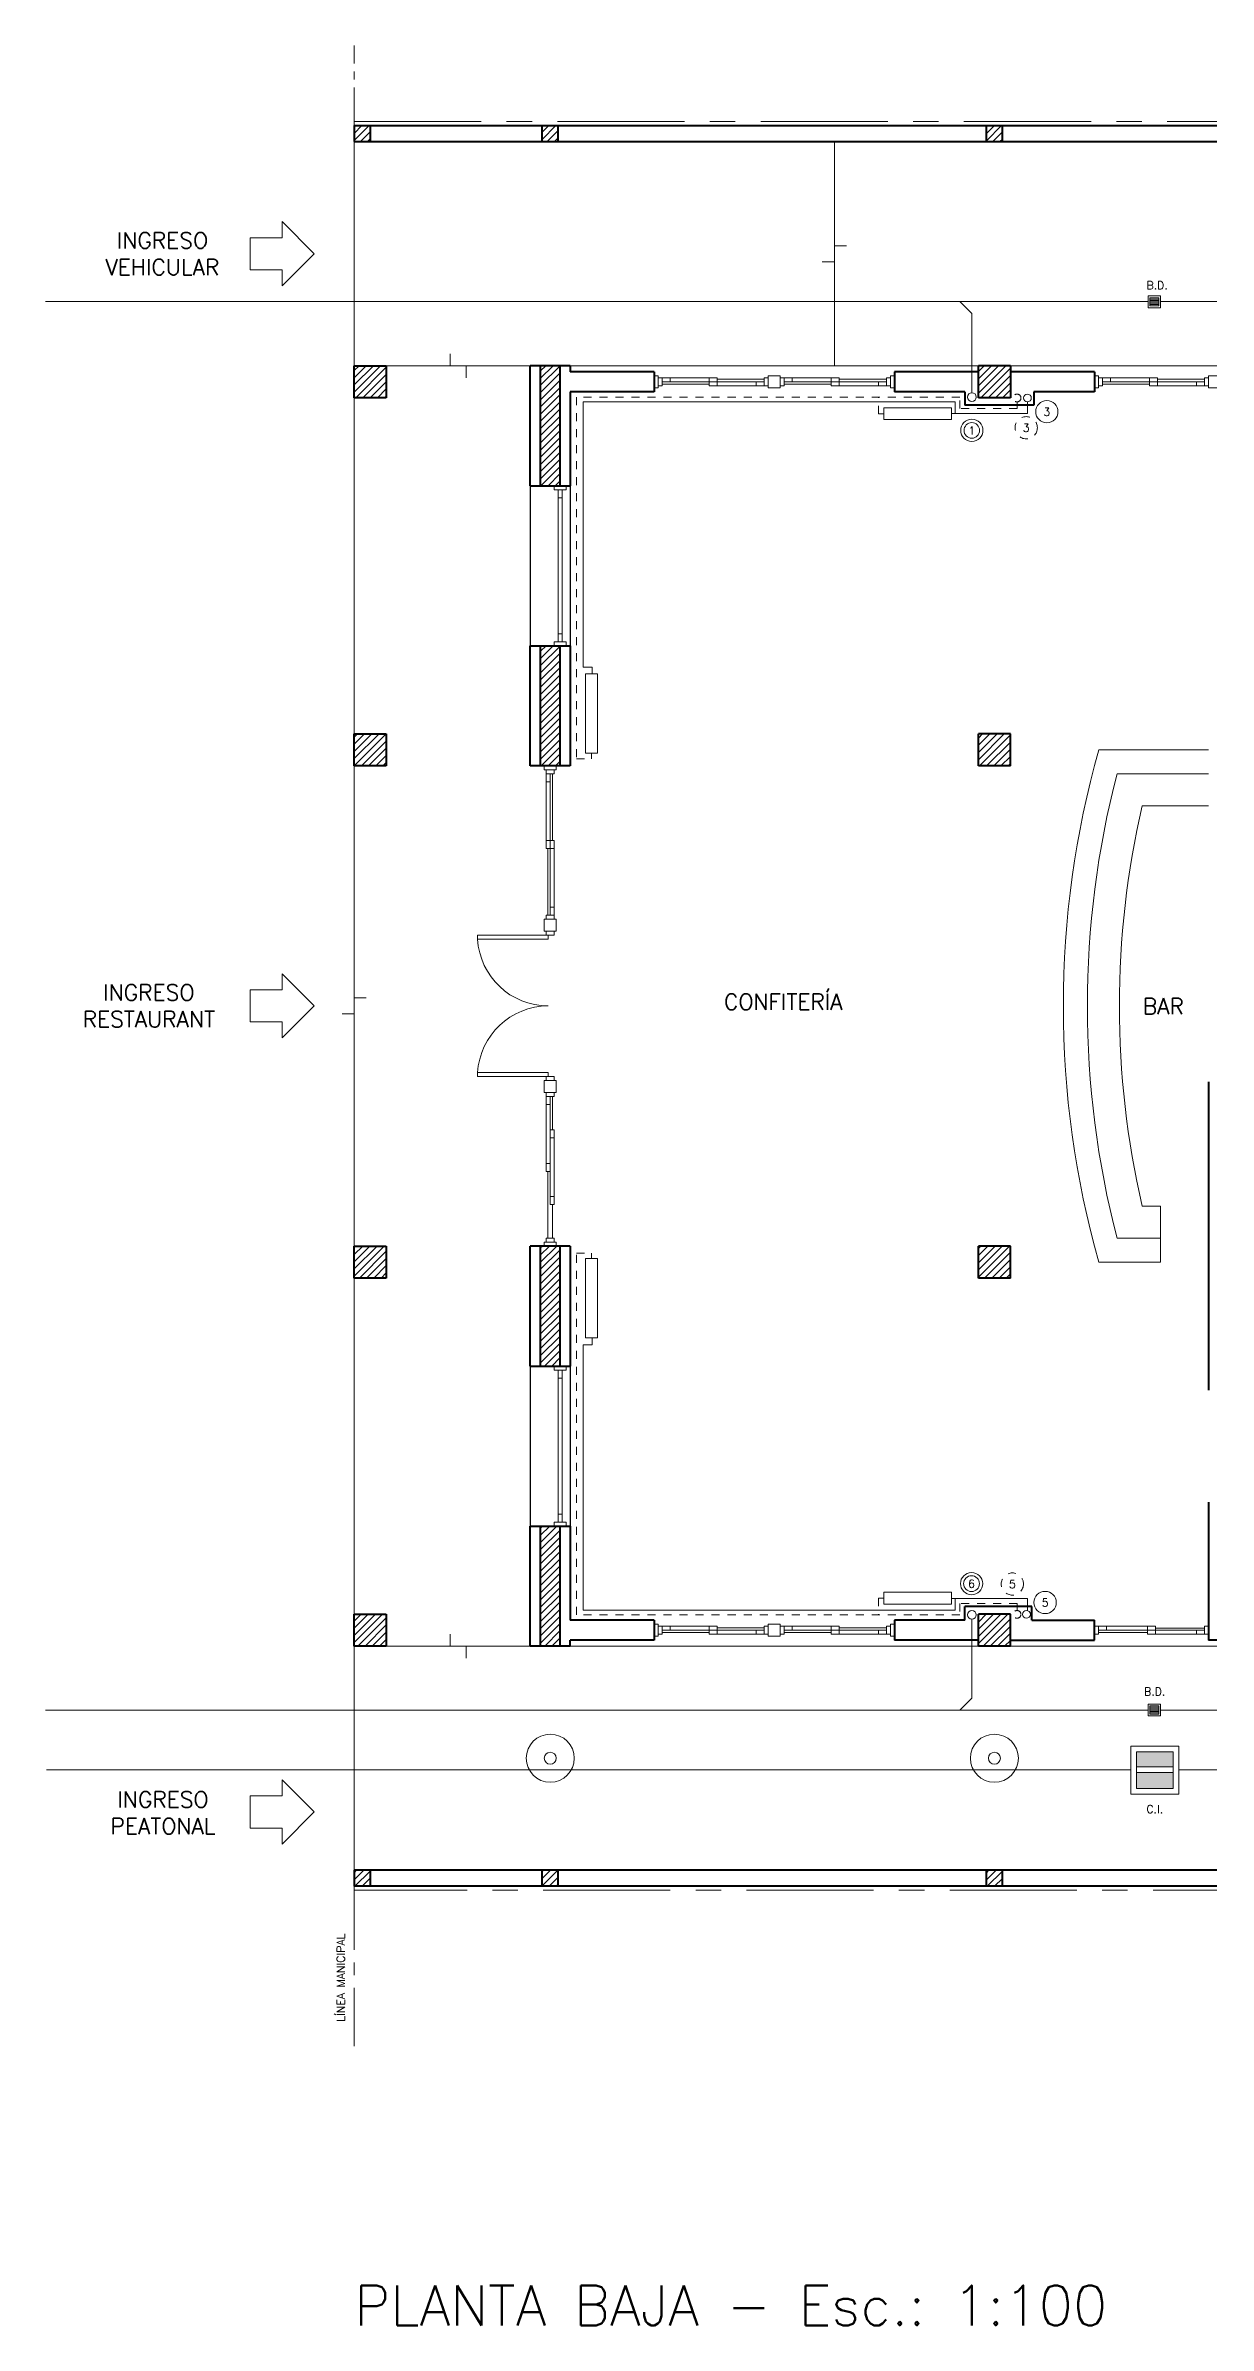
# Model space of a CAD drawing. Extents: x 1009 to 1343, y -172900 to 201.
# Drawn here: x 1017.99 to 1032.52, y -0.74 to 27.75 of the extents above; entities that cross this region are included whole.
import ezdxf

# ---------------------------------------------------------------- set-up
doc = ezdxf.new("R2010")
doc.units = 0
doc.header["$LTSCALE"] = 0.5
for name, pattern in [('ACAD_ISO03W100', [30, 12, -18]), ('CENTER', [50.8, 31.75, -6.35, 6.35, -6.35]), ('DASHED', [19.05, 12.7, -6.35])]:
    doc.linetypes.add(name, pattern=pattern)
for name, color, linetype, lineweight in [('Agua caliente', 230, 'CONTINUOUS', 18), ('Agua fria', 5, 'ACAD_ISO03W100', 18), ('Carpintería', 55, 'CONTINUOUS', 20), ('Desague primario', 10, 'CONTINUOUS', 18), ('Detalles 01', 8, 'CONTINUOUS', 9), ('Equipamiento fijo', 31, 'CONTINUOUS', 13), ('Muros corte', 7, 'CONTINUOUS', 40), ('Muros vista', 253, 'CONTINUOUS', 25), ('Pisos', 252, 'CONTINUOUS', 18), ('Pluviales', 41, 'CONTINUOUS', 18), ('Punta 01', 6, 'CONTINUOUS', 9), ('Punta 02', 11, 'CONTINUOUS', 20), ('Punta 05', 52, 'CONTINUOUS', 50), ('Tratamiento pisos', 251, 'CONTINUOUS', 9)]:
    doc.layers.add(name, color=color, linetype=linetype, lineweight=lineweight)
doc.styles.add('Texto 1 mm', font='simplex.shx', dxfattribs={"height": 0.1})
doc.styles.add('Texto 2 mm', font='simplex.shx', dxfattribs={"height": 0.2})
doc.styles.add('Texto 5 mm', font='simplex.shx', dxfattribs={"height": 0.5})
pattern_1 = [(45, (0.07745, -105.529446), (-0.0449012806, 0.0449012806), [])]

msp = doc.modelspace()

# ---------------------------------------------------------------- hatches: boundary and pattern name
at = {"layer": 'Desague primario', "lineweight": 20, "ltscale": 0.01}
h = msp.add_hatch(color=256, dxfattribs=at)
h.paths.add_polyline_path([(1032.081, 6.244), (1032.081, 6.432), (1031.621, 6.432), (1031.621, 6.244)])
h.paths.add_polyline_path([(1032.081, 5.972), (1032.081, 6.174), (1031.621, 6.174), (1031.621, 5.972)])
at = {"layer": 'Detalles 01'}
h = msp.add_hatch(dxfattribs=at)
h.set_pattern_fill('ANSI31', color=256, scale=0.02, style=0)
h.set_pattern_definition(pattern_1)
h.paths.add_polyline_path([(1022.046, 26.752), (1021.846, 26.752), (1021.846, 26.552), (1022.046, 26.552)])
h = msp.add_hatch(dxfattribs=at)
h.set_pattern_fill('ANSI31', color=256, scale=0.02, style=0)
h.set_pattern_definition(pattern_1)
h.paths.add_polyline_path([(1024.196, 26.552), (1024.396, 26.552), (1024.396, 26.752), (1024.196, 26.752)])
h = msp.add_hatch(dxfattribs=at)
h.set_pattern_fill('ANSI31', color=256, scale=0.02, style=0)
h.set_pattern_definition(pattern_1)
h.paths.add_polyline_path([(1029.946, 26.752), (1029.746, 26.752), (1029.746, 26.552), (1029.946, 26.552)])
h = msp.add_hatch(dxfattribs=at)
h.set_pattern_fill('ANSI31', color=256, scale=0.02, style=0)
h.set_pattern_definition(pattern_1)
h.paths.add_polyline_path([(1022.246, 23.352), (1022.246, 23.752), (1021.846, 23.752), (1021.846, 23.352)])
h = msp.add_hatch(dxfattribs=at)
h.set_pattern_fill('ANSI31', color=256, scale=0.02, style=0)
h.set_pattern_definition(pattern_1)
h.paths.add_polyline_path([(1024.416, 23.752), (1024.176, 23.752), (1024.176, 22.252), (1024.416, 22.252)])
h = msp.add_hatch(dxfattribs=at)
h.set_pattern_fill('ANSI31', color=256, scale=0.02, style=0)
h.set_pattern_definition(pattern_1)
h.paths.add_polyline_path([(1029.646, 23.352), (1030.046, 23.352), (1030.046, 23.752), (1029.646, 23.752)])
h = msp.add_hatch(dxfattribs=at)
h.set_pattern_fill('ANSI31', color=256, scale=0.02, style=0)
h.set_pattern_definition(pattern_1)
h.paths.add_polyline_path([(1024.176, 18.752), (1024.416, 18.752), (1024.416, 20.252), (1024.176, 20.252)])
h = msp.add_hatch(dxfattribs=at)
h.set_pattern_fill('ANSI31', color=256, scale=0.02, style=0)
h.set_pattern_definition(pattern_1)
h.paths.add_polyline_path([(1022.246, 18.752), (1022.246, 19.152), (1021.846, 19.152), (1021.846, 18.752)])
h = msp.add_hatch(dxfattribs=at)
h.set_pattern_fill('ANSI31', color=256, scale=0.02, style=0)
h.set_pattern_definition(pattern_1)
h.paths.add_polyline_path([(1030.046, 19.152), (1029.646, 19.152), (1029.646, 18.752), (1030.046, 18.752)])
h = msp.add_hatch(dxfattribs=at)
h.set_pattern_fill('ANSI31', color=256, scale=0.02, style=0)
h.set_pattern_definition(pattern_1)
h.paths.add_polyline_path([(1022.246, 12.752), (1021.846, 12.752), (1021.846, 12.352), (1022.246, 12.352)])
h = msp.add_hatch(dxfattribs=at)
h.set_pattern_fill('ANSI31', color=256, scale=0.02, style=0)
h.set_pattern_definition(pattern_1)
h.paths.add_polyline_path([(1024.416, 12.752), (1024.176, 12.752), (1024.176, 11.252), (1024.416, 11.252)])
h = msp.add_hatch(dxfattribs=at)
h.set_pattern_fill('ANSI31', color=256, scale=0.02, style=0)
h.set_pattern_definition(pattern_1)
h.paths.add_polyline_path([(1030.046, 12.752), (1029.646, 12.752), (1029.646, 12.352), (1030.046, 12.352)])
h = msp.add_hatch(dxfattribs=at)
h.set_pattern_fill('ANSI31', color=256, scale=0.02, style=0)
h.set_pattern_definition(pattern_1)
h.paths.add_polyline_path([(1024.176, 7.752), (1024.416, 7.752), (1024.416, 9.252), (1024.176, 9.252)])
h = msp.add_hatch(dxfattribs=at)
h.set_pattern_fill('ANSI31', color=256, scale=0.02, style=0)
h.set_pattern_definition(pattern_1)
h.paths.add_polyline_path([(1022.246, 8.152), (1021.846, 8.152), (1021.846, 7.752), (1022.246, 7.752)])
h = msp.add_hatch(dxfattribs=at)
h.set_pattern_fill('ANSI31', color=256, scale=0.02, style=0)
h.set_pattern_definition(pattern_1)
h.paths.add_polyline_path([(1030.046, 8.152), (1029.646, 8.152), (1029.646, 7.752), (1030.046, 7.752)])
h = msp.add_hatch(dxfattribs=at)
h.set_pattern_fill('ANSI31', color=256, scale=0.02, angle=-1e-14, style=0)
h.paths.add_polyline_path([(1021.846, 4.952), (1021.846, 4.752), (1022.046, 4.752), (1022.046, 4.952)])
h.paths.add_polyline_path([(1024.396, 4.752), (1024.396, 4.952), (1024.196, 4.952), (1024.196, 4.752)])
h = msp.add_hatch(dxfattribs=at)
h.set_pattern_fill('ANSI31', color=256, scale=0.02, style=0)
h.set_pattern_definition(pattern_1)
h.paths.add_polyline_path([(1029.946, 4.952), (1029.746, 4.952), (1029.746, 4.752), (1029.946, 4.752)])

# ---------------------------------------------------------------- linework, layer by layer
at = {"layer": 'Agua caliente', "lineweight": 20, "ltscale": 0.01}
for p, q in [((1024.707, 23.3), (1024.707, 19.986)), ((1029.358, 23.3), (1024.707, 23.3)), ((1029.358, 23.155), (1029.311, 23.155)), ((1029.358, 23.155), (1029.358, 23.3)), ((1030.259, 23.155), (1029.358, 23.155)), ((1030.259, 23.3), (1030.259, 23.155)), ((1024.707, 19.986), (1024.82, 19.986)), ((1024.82, 19.986), (1024.82, 19.901)), ((1024.707, 8.204), (1024.707, 11.518)), ((1024.707, 11.518), (1024.82, 11.518)), ((1024.82, 11.518), (1024.82, 11.603)), ((1029.358, 8.349), (1029.311, 8.349)), ((1030.259, 8.349), (1029.358, 8.349)), ((1029.358, 8.349), (1029.358, 8.204)), ((1030.259, 8.204), (1030.259, 8.349)), ((1029.358, 8.204), (1024.707, 8.204))]:
    msp.add_line(p, q, dxfattribs=at)
for centre, radius in [((1030.259, 23.349), 0.0486), ((1030.502, 23.177), 0.139), ((1030.48, 8.298), 0.139), ((1030.247, 8.149), 0.0486)]:
    msp.add_circle(centre, radius, dxfattribs=at)
at = {"layer": 'Agua fria', "lineweight": 20, "ltscale": 0.01}
for p, q in [((1024.625, 23.361), (1024.625, 18.841)), ((1029.413, 23.361), (1024.625, 23.361)), ((1028.397, 23.152), (1028.397, 23.361)), ((1029.413, 23.218), (1029.413, 23.361)), ((1028.464, 23.152), (1028.397, 23.152)), ((1030.13, 23.218), (1029.413, 23.218)), ((1030.13, 23.3), (1030.13, 23.218)), ((1024.625, 18.841), (1024.81, 18.841)), ((1024.81, 18.841), (1024.81, 18.909)), ((1024.625, 8.143), (1024.625, 12.663)), ((1024.625, 12.663), (1024.81, 12.663)), ((1024.81, 12.663), (1024.81, 12.595)), ((1028.464, 8.352), (1028.397, 8.352)), ((1028.397, 8.352), (1028.397, 8.143)), ((1030.13, 8.287), (1029.413, 8.287)), ((1029.413, 8.287), (1029.413, 8.143)), ((1030.13, 8.204), (1030.13, 8.287)), ((1029.413, 8.143), (1024.625, 8.143))]:
    msp.add_line(p, q, dxfattribs=at)
at = {"layer": 'Agua fria', "linetype": 'DASHED', "lineweight": 20, "ltscale": 0.01}
for centre in [(1030.13, 23.349), (1030.129, 8.149)]:
    msp.add_circle(centre, 0.0486, dxfattribs=at)
at = {"layer": 'Agua fria', "lineweight": 20, "ltscale": 0.01}
for centre in [(1030.244, 22.977), (1030.071, 8.529)]:
    msp.add_circle(centre, 0.139, dxfattribs=at)
at = {"layer": 'Carpintería'}
for p, q in [((1025.646, 23.627), (1025.596, 23.627)), ((1025.646, 23.477), (1025.596, 23.477)), ((1025.646, 23.627), (1025.646, 23.477)), ((1025.646, 23.602), (1025.696, 23.602)), ((1025.646, 23.502), (1025.696, 23.502)), ((1025.696, 23.602), (1025.696, 23.502)), ((1026.383, 23.602), (1025.696, 23.602)), ((1026.971, 23.552), (1025.696, 23.552)), ((1025.796, 23.602), (1025.796, 23.552)), ((1026.283, 23.602), (1026.283, 23.502)), ((1026.283, 23.502), (1026.971, 23.502)), ((1026.383, 23.602), (1026.383, 23.502)), ((1026.871, 23.552), (1026.871, 23.502)), ((1027.021, 23.602), (1026.971, 23.602)), ((1026.971, 23.502), (1026.971, 23.602)), ((1027.021, 23.502), (1026.971, 23.502)), ((1027.171, 23.627), (1027.021, 23.627)), ((1027.021, 23.627), (1027.021, 23.477)), ((1027.171, 23.477), (1027.021, 23.477)), ((1027.171, 23.627), (1027.171, 23.477)), ((1027.171, 23.602), (1027.221, 23.602)), ((1027.221, 23.502), (1027.171, 23.502)), ((1027.221, 23.602), (1027.221, 23.502)), ((1027.908, 23.602), (1027.221, 23.602)), ((1028.496, 23.552), (1027.221, 23.552)), ((1027.321, 23.602), (1027.321, 23.552)), ((1027.808, 23.602), (1027.808, 23.502)), ((1027.808, 23.502), (1028.496, 23.502)), ((1027.908, 23.602), (1027.908, 23.502)), ((1028.396, 23.552), (1028.396, 23.502)), ((1028.496, 23.602), (1028.496, 23.502)), ((1028.546, 23.602), (1028.496, 23.602)), ((1028.546, 23.502), (1028.496, 23.502)), ((1028.546, 23.627), (1028.546, 23.477)), ((1028.546, 23.627), (1028.596, 23.627)), ((1028.546, 23.477), (1028.596, 23.477)), ((1031.146, 23.627), (1031.096, 23.627)), ((1031.146, 23.477), (1031.096, 23.477)), ((1031.146, 23.627), (1031.146, 23.477)), ((1031.146, 23.602), (1031.196, 23.602)), ((1031.146, 23.502), (1031.196, 23.502)), ((1031.196, 23.602), (1031.196, 23.502)), ((1031.883, 23.602), (1031.196, 23.602)), ((1032.471, 23.552), (1031.196, 23.552)), ((1031.296, 23.602), (1031.296, 23.552)), ((1031.783, 23.602), (1031.783, 23.502)), ((1031.783, 23.502), (1032.471, 23.502)), ((1031.883, 23.602), (1031.883, 23.502)), ((1032.371, 23.552), (1032.371, 23.502)), ((1032.521, 23.602), (1032.471, 23.602)), ((1032.471, 23.502), (1032.471, 23.602)), ((1032.521, 23.502), (1032.471, 23.502)), ((1032.671, 23.627), (1032.521, 23.627)), ((1032.521, 23.627), (1032.521, 23.477)), ((1032.671, 23.477), (1032.521, 23.477)), ((1024.346, 22.252), (1024.346, 22.202)), ((1024.496, 22.252), (1024.496, 22.202)), ((1024.346, 22.202), (1024.496, 22.202)), ((1024.396, 22.202), (1024.396, 20.302)), ((1024.396, 22.102), (1024.446, 22.102)), ((1024.446, 22.202), (1024.446, 20.302)), ((1024.346, 20.302), (1024.496, 20.302)), ((1024.346, 20.302), (1024.346, 20.252)), ((1024.396, 20.402), (1024.446, 20.402)), ((1024.496, 20.302), (1024.496, 20.252)), ((1024.221, 18.752), (1024.221, 18.702)), ((1024.371, 18.702), (1024.221, 18.702)), ((1024.246, 18.702), (1024.246, 18.652)), ((1024.346, 18.652), (1024.246, 18.652)), ((1024.246, 18.652), (1024.246, 17.719)), ((1024.296, 18.552), (1024.246, 18.552)), ((1024.296, 18.652), (1024.296, 16.885)), ((1024.346, 18.702), (1024.346, 18.652)), ((1024.371, 18.752), (1024.371, 18.702)), ((1024.346, 17.819), (1024.246, 17.819)), ((1024.346, 17.719), (1024.246, 17.719)), ((1024.346, 17.819), (1024.346, 16.885)), ((1024.221, 16.835), (1024.221, 16.685)), ((1024.221, 16.835), (1024.371, 16.835)), ((1024.246, 16.835), (1024.246, 16.885)), ((1024.246, 16.885), (1024.346, 16.885)), ((1024.296, 16.985), (1024.346, 16.985)), ((1024.346, 16.885), (1024.346, 16.835)), ((1024.371, 16.835), (1024.371, 16.685)), ((1023.387, 16.635), (1024.271, 16.635)), ((1023.387, 16.635), (1023.387, 16.585)), ((1023.387, 16.585), (1024.271, 16.585)), ((1024.221, 16.685), (1024.371, 16.685)), ((1024.246, 16.685), (1024.246, 16.635)), ((1024.346, 16.635), (1024.246, 16.635)), ((1024.271, 16.635), (1024.271, 16.585)), ((1024.346, 16.685), (1024.346, 16.635)), ((1023.387, 14.919), (1024.271, 14.919)), ((1023.387, 14.869), (1023.387, 14.919)), ((1023.387, 14.869), (1024.271, 14.869)), ((1024.221, 14.819), (1024.221, 14.669)), ((1024.221, 14.819), (1024.371, 14.819)), ((1024.246, 14.819), (1024.246, 14.869)), ((1024.246, 14.869), (1024.346, 14.869)), ((1024.271, 14.869), (1024.271, 14.919)), ((1024.346, 14.869), (1024.346, 14.819)), ((1024.371, 14.819), (1024.371, 14.669)), ((1024.221, 14.669), (1024.371, 14.669)), ((1024.246, 14.669), (1024.246, 14.619)), ((1024.346, 14.619), (1024.246, 14.619)), ((1024.246, 14.619), (1024.246, 13.685)), ((1024.296, 14.619), (1024.296, 13.269)), ((1024.346, 14.669), (1024.346, 14.619)), ((1024.296, 14.519), (1024.246, 14.519)), ((1024.346, 14.202), (1024.296, 14.202)), ((1024.346, 14.102), (1024.296, 14.102)), ((1024.346, 14.202), (1024.346, 13.269)), ((1024.296, 13.785), (1024.246, 13.785)), ((1024.296, 13.685), (1024.246, 13.685)), ((1024.296, 13.369), (1024.346, 13.369)), ((1024.296, 13.269), (1024.346, 13.269)), ((1024.246, 12.802), (1024.246, 12.852)), ((1024.246, 12.852), (1024.346, 12.852)), ((1024.346, 12.852), (1024.346, 12.802)), ((1024.371, 12.802), (1024.221, 12.802)), ((1024.221, 12.802), (1024.221, 12.752)), ((1024.371, 12.802), (1024.371, 12.752)), ((1024.346, 11.252), (1024.346, 11.202)), ((1024.346, 11.202), (1024.496, 11.202)), ((1024.396, 11.202), (1024.396, 9.302)), ((1024.446, 11.202), (1024.446, 9.302)), ((1024.496, 11.252), (1024.496, 11.202)), ((1024.396, 11.102), (1024.446, 11.102)), ((1024.396, 9.402), (1024.446, 9.402)), ((1024.346, 9.302), (1024.496, 9.302)), ((1024.346, 9.302), (1024.346, 9.252)), ((1024.496, 9.302), (1024.496, 9.252)), ((1025.646, 8.027), (1025.596, 8.027)), ((1025.646, 8.027), (1025.646, 7.877)), ((1025.646, 8.002), (1025.696, 8.002)), ((1025.696, 8.002), (1025.696, 7.902)), ((1026.383, 8.002), (1025.696, 8.002)), ((1025.796, 8.002), (1025.796, 7.952)), ((1026.283, 8.002), (1026.283, 7.902)), ((1026.383, 8.002), (1026.383, 7.902)), ((1027.021, 8.002), (1026.971, 8.002)), ((1026.971, 7.902), (1026.971, 8.002)), ((1027.171, 8.027), (1027.021, 8.027)), ((1027.021, 8.027), (1027.021, 7.877)), ((1027.171, 8.027), (1027.171, 7.877)), ((1027.171, 8.002), (1027.221, 8.002)), ((1027.221, 8.002), (1027.221, 7.902)), ((1027.908, 8.002), (1027.221, 8.002)), ((1027.321, 8.002), (1027.321, 7.952)), ((1027.808, 8.002), (1027.808, 7.902)), ((1027.908, 8.002), (1027.908, 7.902)), ((1028.496, 8.002), (1028.496, 7.902)), ((1028.546, 8.002), (1028.496, 8.002)), ((1028.546, 8.027), (1028.546, 7.877)), ((1028.546, 8.027), (1028.596, 8.027)), ((1031.096, 8.002), (1031.146, 8.002)), ((1031.146, 7.902), (1031.146, 8.002)), ((1031.146, 8.002), (1031.858, 8.002)), ((1031.246, 7.952), (1031.246, 8.002)), ((1031.758, 7.902), (1031.758, 8.002)), ((1031.858, 7.902), (1031.858, 8.002)), ((1032.521, 8.002), (1032.471, 8.002)), ((1032.471, 8.002), (1032.471, 7.902)), ((1025.646, 7.877), (1025.596, 7.877)), ((1025.646, 7.902), (1025.696, 7.902)), ((1026.971, 7.952), (1025.696, 7.952)), ((1026.283, 7.902), (1026.971, 7.902)), ((1026.871, 7.952), (1026.871, 7.902)), ((1027.021, 7.902), (1026.971, 7.902)), ((1027.171, 7.877), (1027.021, 7.877)), ((1027.221, 7.902), (1027.171, 7.902)), ((1028.496, 7.952), (1027.221, 7.952)), ((1027.808, 7.902), (1028.496, 7.902)), ((1028.396, 7.952), (1028.396, 7.902)), ((1028.546, 7.902), (1028.496, 7.902)), ((1028.546, 7.877), (1028.596, 7.877)), ((1031.096, 7.902), (1031.146, 7.902)), ((1031.146, 7.952), (1032.471, 7.952)), ((1031.758, 7.902), (1032.471, 7.902)), ((1032.371, 7.952), (1032.371, 7.902)), ((1032.471, 7.902), (1032.521, 7.902))]:
    msp.add_line(p, q, dxfattribs=at)
at = {"layer": 'Desague primario', "lineweight": 20, "ltscale": 0.01}
for p, q in [((1031.551, 6.208), (1017.999, 6.208)), ((1032.081, 6.244), (1031.621, 6.244)), ((1032.081, 6.174), (1031.621, 6.174)), ((1041.094, 6.208), (1032.151, 6.208))]:
    msp.add_line(p, q, dxfattribs=at)
for points in [[(1031.551, 6.502), (1032.151, 6.502), (1032.151, 5.902), (1031.551, 5.902)], [(1031.621, 6.432), (1032.081, 6.432), (1032.081, 5.972), (1031.621, 5.972)]]:
    msp.add_lwpolyline(points, close=True, dxfattribs=at)
at = {"layer": 'Detalles 01', "linetype": 'CENTER', "ltscale": 0.03}
msp.add_line((1021.846, 26.752), (1021.846, 27.752), dxfattribs=at)
at = {"layer": 'Detalles 01', "linetype": 'CENTER', "ltscale": 0.1}
for p, q in [((1021.846, 26.802), (1063.896, 26.802)), ((1063.896, 4.702), (1021.846, 4.702))]:
    msp.add_line(p, q, dxfattribs=at)
at = {"layer": 'Detalles 01'}
for p, q in [((1027.996, 25.252), (1027.846, 25.252)), ((1027.846, 25.052), (1027.696, 25.052)), ((1023.046, 23.902), (1023.046, 23.752)), ((1023.246, 23.752), (1023.246, 23.602)), ((1025.696, 23.522), (1026.283, 23.522)), ((1026.383, 23.582), (1026.971, 23.582)), ((1027.221, 23.522), (1027.808, 23.522)), ((1027.908, 23.582), (1028.496, 23.582)), ((1031.196, 23.522), (1031.783, 23.522)), ((1031.883, 23.582), (1032.471, 23.582)), ((1024.326, 18.652), (1024.326, 17.819)), ((1024.266, 17.719), (1024.266, 16.885)), ((1021.996, 15.852), (1021.846, 15.852)), ((1021.846, 15.652), (1021.696, 15.652)), ((1024.326, 14.619), (1024.326, 14.202)), ((1024.266, 13.685), (1024.266, 12.852)), ((1024.326, 13.269), (1024.326, 12.852)), ((1026.383, 7.982), (1026.971, 7.982)), ((1027.908, 7.982), (1028.496, 7.982)), ((1032.471, 7.979), (1031.858, 7.979)), ((1023.046, 7.902), (1023.046, 7.752)), ((1023.246, 7.752), (1023.246, 7.602)), ((1025.696, 7.922), (1026.283, 7.922)), ((1027.221, 7.922), (1027.808, 7.922)), ((1031.758, 7.922), (1031.146, 7.922))]:
    msp.add_line(p, q, dxfattribs=at)
at = {"layer": 'Detalles 01', "linetype": 'CENTER', "ltscale": 0.05}
msp.add_line((1021.846, 4.752), (1021.846, 2.752), dxfattribs=at)
at = {"layer": 'Detalles 01'}
for centre, radius in [((1024.296, 6.352), 0.3), ((1029.846, 6.352), 0.3), ((1024.296, 6.352), 0.075), ((1029.846, 6.352), 0.075)]:
    msp.add_circle(centre, radius, dxfattribs=at)
for centre, start, end in [((1024.272, 16.638), 183.4083, 269.9284), ((1024.272, 14.866), 90.0716, 176.5917)]:
    msp.add_arc(centre, 0.886, start, end, dxfattribs=at)
at = {"layer": 'Equipamiento fijo'}
for p, q in [((1031.15, 18.952), (1032.521, 18.952)), ((1031.379, 18.652), (1032.521, 18.652)), ((1031.693, 18.252), (1032.521, 18.252)), ((1031.693, 13.252), (1031.921, 13.252)), ((1031.921, 13.252), (1031.921, 12.552)), ((1031.379, 12.852), (1031.921, 12.852)), ((1031.15, 12.552), (1031.921, 12.552))]:
    msp.add_line(p, q, dxfattribs=at)
for radius, start, end in [(11.815, 164.2861, 195.7139), (11.515, 165.4137, 194.5863), (11.115, 167.0022, 192.9978)]:
    msp.add_arc((1042.523, 15.752), radius, start, end, dxfattribs=at)
at = {"layer": 'Muros corte'}
for p, q in [((1021.846, 26.752), (1063.846, 26.752)), ((1021.846, 26.752), (1021.846, 26.552)), ((1021.846, 26.552), (1063.846, 26.552)), ((1022.046, 26.752), (1022.046, 26.552)), ((1024.196, 26.552), (1024.196, 26.752)), ((1024.396, 26.552), (1024.396, 26.752)), ((1029.746, 26.552), (1029.746, 26.752)), ((1029.946, 26.552), (1029.946, 26.752)), ((1021.846, 23.752), (1022.246, 23.752)), ((1021.846, 23.352), (1021.846, 23.752)), ((1022.246, 23.752), (1022.246, 23.352)), ((1024.546, 23.752), (1024.046, 23.752)), ((1024.046, 22.252), (1024.046, 23.752)), ((1024.176, 22.252), (1024.176, 23.752)), ((1024.416, 23.752), (1024.416, 22.252)), ((1024.546, 23.752), (1024.546, 23.677)), ((1025.596, 23.677), (1024.546, 23.677)), ((1025.596, 23.677), (1025.596, 23.427)), ((1029.646, 23.677), (1028.596, 23.677)), ((1028.596, 23.677), (1028.596, 23.427)), ((1030.046, 23.752), (1029.646, 23.752)), ((1029.646, 23.352), (1029.646, 23.752)), ((1030.046, 23.752), (1030.046, 23.352)), ((1031.096, 23.677), (1030.046, 23.677)), ((1031.096, 23.677), (1031.096, 23.427)), ((1024.546, 23.427), (1024.546, 22.252)), ((1025.596, 23.427), (1024.546, 23.427)), ((1029.476, 23.427), (1028.596, 23.427)), ((1029.476, 23.427), (1029.476, 23.257)), ((1031.096, 23.427), (1030.338, 23.427)), ((1030.338, 23.427), (1030.338, 23.257)), ((1022.246, 23.352), (1021.846, 23.352)), ((1030.338, 23.257), (1029.476, 23.257)), ((1030.046, 23.352), (1029.646, 23.352)), ((1024.046, 22.252), (1024.546, 22.252)), ((1024.046, 18.752), (1024.046, 20.252)), ((1024.046, 20.252), (1024.546, 20.252)), ((1024.176, 18.752), (1024.176, 20.252)), ((1024.416, 20.252), (1024.416, 18.752)), ((1024.546, 20.252), (1024.546, 18.752)), ((1021.846, 19.152), (1022.246, 19.152)), ((1021.846, 18.752), (1021.846, 19.152)), ((1022.246, 19.152), (1022.246, 18.752)), ((1030.046, 19.152), (1029.646, 19.152)), ((1029.646, 18.752), (1029.646, 19.152)), ((1030.046, 18.752), (1030.046, 19.152)), ((1022.246, 18.752), (1021.846, 18.752)), ((1024.546, 18.752), (1024.046, 18.752)), ((1030.046, 18.752), (1029.646, 18.752)), ((1032.521, 14.802), (1032.521, 10.952)), ((1021.846, 12.752), (1022.246, 12.752)), ((1021.846, 12.352), (1021.846, 12.752)), ((1022.246, 12.752), (1022.246, 12.352)), ((1024.546, 12.752), (1024.046, 12.752)), ((1024.046, 11.252), (1024.046, 12.752)), ((1024.176, 11.252), (1024.176, 12.752)), ((1024.416, 12.752), (1024.416, 11.252)), ((1024.546, 12.752), (1024.546, 11.252)), ((1030.046, 12.752), (1029.646, 12.752)), ((1029.646, 12.352), (1029.646, 12.752)), ((1030.046, 12.352), (1030.046, 12.752)), ((1022.246, 12.352), (1021.846, 12.352)), ((1030.046, 12.352), (1029.646, 12.352)), ((1024.046, 11.252), (1024.546, 11.252)), ((1032.521, 9.552), (1032.521, 7.827)), ((1024.046, 7.752), (1024.046, 9.252)), ((1024.046, 9.252), (1024.546, 9.252)), ((1024.176, 7.752), (1024.176, 9.252)), ((1024.416, 9.252), (1024.416, 7.752)), ((1024.546, 9.252), (1024.546, 8.077)), ((1021.846, 7.752), (1021.846, 8.152)), ((1021.846, 8.152), (1022.246, 8.152)), ((1022.246, 8.152), (1022.246, 7.752)), ((1025.596, 8.077), (1024.546, 8.077)), ((1025.596, 8.077), (1025.596, 7.827)), ((1029.476, 8.077), (1028.596, 8.077)), ((1028.596, 8.077), (1028.596, 7.827)), ((1030.314, 8.247), (1029.476, 8.247)), ((1029.476, 8.077), (1029.476, 8.247)), ((1030.046, 8.152), (1029.646, 8.152)), ((1029.646, 7.752), (1029.646, 8.152)), ((1030.046, 7.752), (1030.046, 8.152)), ((1030.314, 8.077), (1030.314, 8.247)), ((1030.314, 8.077), (1031.096, 8.077)), ((1031.096, 7.827), (1031.096, 8.077)), ((1022.246, 7.752), (1021.846, 7.752)), ((1024.546, 7.752), (1024.046, 7.752)), ((1024.546, 7.752), (1024.546, 7.827)), ((1025.596, 7.827), (1024.546, 7.827)), ((1029.646, 7.827), (1028.596, 7.827)), ((1030.046, 7.752), (1029.646, 7.752)), ((1030.046, 7.827), (1031.096, 7.827)), ((1032.671, 7.827), (1032.521, 7.827)), ((1063.846, 4.952), (1021.846, 4.952)), ((1021.846, 4.952), (1021.846, 4.752)), ((1022.046, 4.952), (1022.046, 4.752)), ((1024.196, 4.752), (1024.196, 4.952)), ((1024.396, 4.752), (1024.396, 4.952)), ((1029.746, 4.752), (1029.746, 4.952)), ((1029.946, 4.752), (1029.946, 4.952)), ((1063.846, 4.752), (1021.846, 4.752))]:
    msp.add_line(p, q, dxfattribs=at)
at = {"layer": 'Muros vista'}
for p, q in [((1024.046, 22.252), (1024.046, 20.252)), ((1024.546, 22.252), (1024.546, 20.252)), ((1024.046, 11.252), (1024.046, 9.252)), ((1024.546, 11.252), (1024.546, 9.252))]:
    msp.add_line(p, q, dxfattribs=at)
at = {"layer": 'Pisos'}
for p, q in [((1027.846, 26.552), (1027.846, 23.752)), ((1022.246, 23.752), (1024.046, 23.752)), ((1029.646, 23.752), (1024.546, 23.752)), ((1035.146, 23.752), (1030.046, 23.752)), ((1021.846, 23.352), (1021.846, 19.152)), ((1021.846, 18.752), (1021.846, 12.752)), ((1021.846, 12.352), (1021.846, 8.152)), ((1021.846, 4.952), (1021.846, 7.752)), ((1022.246, 7.752), (1024.046, 7.752)), ((1029.646, 7.752), (1024.546, 7.752)), ((1035.146, 7.752), (1030.046, 7.752))]:
    msp.add_line(p, q, dxfattribs=at)
at = {"layer": 'Pluviales', "lineweight": 20, "ltscale": 0.01}
for p, q in [((1031.769, 24.553), (1017.989, 24.553)), ((1021.846, 24.553), (1031.769, 24.553)), ((1029.415, 24.553), (1029.565, 24.403)), ((1031.901, 24.602), (1031.79, 24.602)), ((1031.79, 24.602), (1031.79, 24.499)), ((1031.901, 24.602), (1031.79, 24.602)), ((1031.79, 24.602), (1031.79, 24.499)), ((1031.79, 24.585), (1031.901, 24.585)), ((1031.79, 24.585), (1031.901, 24.585)), ((1031.79, 24.568), (1031.901, 24.568)), ((1031.79, 24.568), (1031.901, 24.568)), ((1031.79, 24.551), (1031.901, 24.551)), ((1031.79, 24.551), (1031.901, 24.551)), ((1031.79, 24.533), (1031.901, 24.533)), ((1031.79, 24.533), (1031.901, 24.533)), ((1031.79, 24.516), (1031.901, 24.516)), ((1031.79, 24.516), (1031.901, 24.516)), ((1031.901, 24.499), (1031.901, 24.602)), ((1031.901, 24.499), (1031.901, 24.602)), ((1042.122, 24.553), (1031.922, 24.553)), ((1029.565, 23.415), (1029.565, 24.403)), ((1031.79, 24.499), (1031.901, 24.499)), ((1031.79, 24.499), (1031.901, 24.499)), ((1029.565, 8.089), (1029.565, 7.102)), ((1031.769, 6.952), (1017.989, 6.952)), ((1021.846, 6.952), (1031.769, 6.952)), ((1029.415, 6.952), (1029.565, 7.102)), ((1031.79, 7.006), (1031.901, 7.006)), ((1031.79, 6.902), (1031.79, 7.006)), ((1031.79, 6.988), (1031.901, 6.988)), ((1031.79, 6.971), (1031.901, 6.971)), ((1031.79, 6.954), (1031.901, 6.954)), ((1031.79, 6.936), (1031.901, 6.936)), ((1031.79, 6.919), (1031.901, 6.919)), ((1031.901, 6.902), (1031.79, 6.902)), ((1031.901, 7.006), (1031.901, 6.902)), ((1041.995, 6.952), (1031.922, 6.952))]:
    msp.add_line(p, q, dxfattribs=at)
for points in [[(1031.769, 24.476), (1031.922, 24.476), (1031.922, 24.625), (1031.769, 24.625)], [(1031.769, 24.476), (1031.922, 24.476), (1031.922, 24.625), (1031.769, 24.625)], [(1031.769, 7.028), (1031.922, 7.028), (1031.922, 6.88), (1031.769, 6.88)]]:
    msp.add_lwpolyline(points, close=True, dxfattribs=at)
at = {"layer": 'Pluviales'}
for centre, radius in [((1029.565, 23.36), 0.055), ((1029.564, 22.944), 0.139), ((1029.561, 8.534), 0.139), ((1029.565, 8.144), 0.055)]:
    msp.add_circle(centre, radius, dxfattribs=at)
at = {"layer": 'Pluviales', "lineweight": 20, "ltscale": 0.01}
for centre, radius in [((1029.564, 22.944), 0.0974), ((1029.561, 8.534), 0.0988)]:
    msp.add_circle(centre, radius, dxfattribs=at)
at = {"layer": 'Punta 02'}
for p, q in [((1020.946, 25.552), (1020.946, 25.352)), ((1020.946, 25.552), (1021.346, 25.152)), ((1020.546, 25.352), (1020.546, 24.952)), ((1020.946, 25.352), (1020.546, 25.352)), ((1020.946, 24.752), (1021.346, 25.152)), ((1020.946, 24.952), (1020.546, 24.952)), ((1020.946, 24.952), (1020.946, 24.752)), ((1020.946, 16.152), (1020.946, 15.952)), ((1020.946, 16.152), (1021.346, 15.752)), ((1020.546, 15.952), (1020.546, 15.552)), ((1020.946, 15.952), (1020.546, 15.952)), ((1020.946, 15.352), (1021.346, 15.752)), ((1020.946, 15.552), (1020.546, 15.552)), ((1020.946, 15.552), (1020.946, 15.352)), ((1020.946, 6.08), (1020.946, 5.88)), ((1020.946, 6.08), (1021.346, 5.68)), ((1020.546, 5.88), (1020.546, 5.48)), ((1020.946, 5.88), (1020.546, 5.88)), ((1020.946, 5.48), (1020.546, 5.48)), ((1020.946, 5.28), (1021.346, 5.68)), ((1020.946, 5.48), (1020.946, 5.28))]:
    msp.add_line(p, q, dxfattribs=at)
at = {"layer": 'Punta 02', "lineweight": 20, "ltscale": 0.01}
for points in [[(1028.464, 23.226), (1029.311, 23.226), (1029.311, 23.079), (1028.464, 23.079)], [(1024.738, 18.909), (1024.738, 19.901), (1024.886, 19.901), (1024.886, 18.909)], [(1024.738, 12.595), (1024.738, 11.603), (1024.886, 11.603), (1024.886, 12.595)], [(1028.464, 8.279), (1029.311, 8.279), (1029.311, 8.425), (1028.464, 8.425)]]:
    msp.add_lwpolyline(points, close=True, dxfattribs=at)
at = {"layer": 'Tratamiento pisos'}
msp.add_line((1021.846, 23.752), (1021.846, 26.552), dxfattribs=at)

# ---------------------------------------------------------------- texts
at = {"layer": 'Punta 01', "lineweight": 20, "char_height": 0.1, "width": 0.7584, "attachment_point": 2, "style": 'Texto 1 mm'}
for s, insert in [('B.D.', (1031.88, 24.807)), ('B.D.', (1031.85, 7.235)), ('C.I.', (1031.85, 5.766))]:
    msp.add_mtext(s, dxfattribs=dict(at, insert=insert))
at = {"layer": 'Punta 01', "lineweight": 20, "ltscale": 0.01, "char_height": 0.1, "width": 0.92289, "attachment_point": 2, "style": 'Texto 1 mm'}
for s, insert in [('3', (1030.502, 23.225)), ('3', (1030.243, 23.026)), ('5', (1030.071, 8.578)), ('5', (1030.48, 8.347))]:
    msp.add_mtext(s, dxfattribs=dict(at, insert=insert))
at = {"layer": 'Punta 01', "char_height": 0.1, "width": 0.92289, "attachment_point": 2, "style": 'Texto 1 mm'}
for s, insert in [('1', (1029.564, 22.992)), ('6', (1029.561, 8.582))]:
    msp.add_mtext(s, dxfattribs=dict(at, insert=insert))
at = {"layer": 'Punta 01', "lineweight": 20, "insert": (1021.627, 3.059), "char_height": 0.1, "width": 1.3098, "attachment_point": 1, "rotation": 90, "style": 'Texto 1 mm'}
msp.add_mtext('LÍNEA MANICIPAL', dxfattribs=at)
at = {"layer": 'Punta 02', "lineweight": 20, "char_height": 0.2, "style": 'Texto 2 mm'}
for s, insert, width, attachment_point in [('INGRESO\\PVEHICULAR', (1019.45, 25.418), 1.4466, 2), ('INGRESO\\PRESTAURANT', (1019.28, 16.02), 2.07509, 2), ('CONFITERÍA', (1026.467, 15.904), 1.9266, 1), ('BAR', (1031.702, 15.848), 0.55771, 1), ('INGRESO\\PPEATONAL', (1019.457, 5.937), 1.57795, 2)]:
    msp.add_mtext(s, dxfattribs=dict(at, insert=insert, width=width, attachment_point=attachment_point))
at = {"layer": 'Punta 05', "lineweight": 20, "insert": (1021.849, -0.235), "char_height": 0.5, "width": 11.2723, "attachment_point": 1, "style": 'Texto 5 mm'}
msp.add_mtext('PLANTA BAJA - Esc.: 1:100', dxfattribs=at)

doc.saveas('drawing.dxf')
